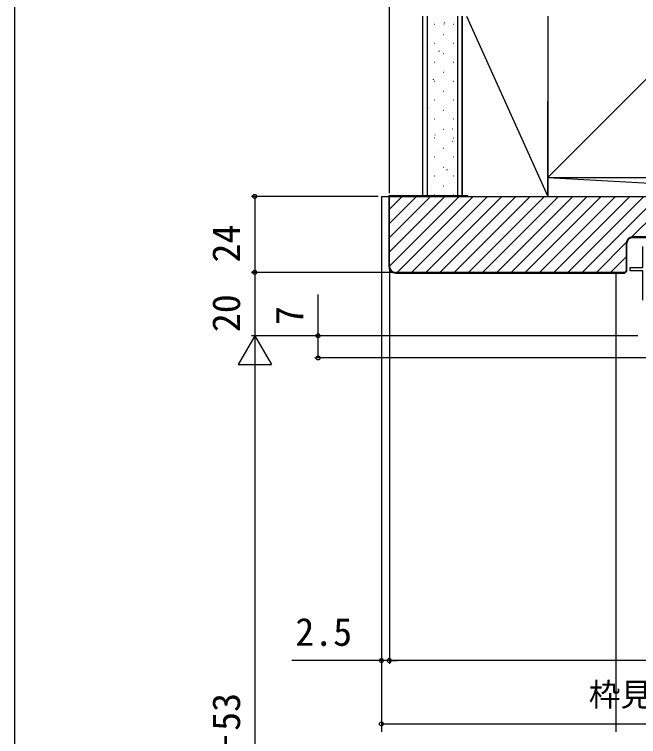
# Model space of a CAD drawing. Units: millimetres, scale not verified. Extents: x -525 to 525, y -783 to 779.
# Drawn here: x -525 to -327.9, y 277.2 to 505.1 of the extents above; entities that cross this region are included whole.
import ezdxf
from ezdxf.enums import TextEntityAlignment as Align

# ---------------------------------------------------------------- set-up
doc = ezdxf.new("R2010")
doc.units = ezdxf.units.MM
doc.header["$LTSCALE"] = 4
for name, color, linetype in [('0-3_YKK_11E', 7, 'Continuous'), ('0-4_YKK_12', 2, 'Continuous'), ('0-7_YKK_D', 6, 'Continuous'), ('0-8_YKK_ZWAK', 7, 'Continuous'), ('0-9_YSS_K', 3, 'Continuous'), ('0-A_YSS_KE', 3, 'Continuous')]:
    doc.layers.add(name, color=color, linetype=linetype)
doc.styles.add('ＭＳ ゴシック', font='')
doc.styles.get('ＭＳ ゴシック').set_extended_font_data('MS Gothic')

msp = doc.modelspace()

# ---------------------------------------------------------------- linework, layer by layer
at = {"layer": '0-3_YKK_11E'}
msp.add_lwpolyline([(-326.618, 414.91), (-326.618, 424.21), (-330.618, 424.21), (-330.618, 425.21), (-326.618, 425.21), (-326.618, 431.91)], dxfattribs=at)
at = {"layer": '0-4_YKK_12'}
for p, q in [((-409.118, 447.71), (-199.118, 447.71)), ((-409.118, 447.71), (-409.118, 278.712)), ((-335.118, 423.71), (-335.118, 278.712))]:
    msp.add_line(p, q, dxfattribs=at)
at = {"layer": '0-7_YKK_D'}
for p, q in [((-406.618, 448.71), (-406.618, 545.635)), ((-410.118, 447.71), (-450.118, 447.71)), ((-449.118, 447.71), (-449.118, 423.71)), ((-406.618, 424.71), (-406.618, 300.211)), ((-405.618, 423.71), (-450.118, 423.71)), ((-412.118, 423.71), (-450.118, 423.71)), ((-449.118, 423.71), (-449.118, 403.711)), ((-449.118, 403.711), (-454.368, 394.617)), ((-328.118, 403.711), (-450.118, 403.711)), ((-329.118, 403.711), (-450.118, 403.711)), ((-449.118, 403.711), (-443.868, 394.617)), ((-449.118, 403.711), (-449.118, 385.524)), ((-328.118, 403.711), (-430.118, 403.711)), ((-293.546, 396.711), (-430.118, 396.711)), ((-454.368, 394.617), (-443.868, 394.617)), ((-449.118, 393.211), (-449.118, 167.214)), ((-409.118, 320.211), (-409.118, 300.211)), ((-406.618, 320.211), (-406.618, 300.211)), ((-409.118, 301.211), (-437.445, 301.211)), ((-406.618, 301.211), (-409.118, 301.211)), ((-406.618, 301.211), (-404.068, 301.211)), ((-201.618, 301.211), (-406.618, 301.211)), ((-409.118, 300.211), (-409.118, 280.211)), ((-409.118, 281.211), (-199.118, 281.211))]:
    msp.add_line(p, q, dxfattribs=at)
msp.add_lwpolyline([(-429.118, 396.711), (-429.118, 403.711), (-429.118, 416.738)], dxfattribs=at)
for centre in [(-449.118, 447.71), (-449.118, 423.71), (-449.118, 423.71), (-429.118, 403.711), (-429.118, 396.711), (-409.118, 301.211), (-406.618, 301.211), (-406.618, 301.211), (-409.118, 281.211)]:
    msp.add_circle(centre, 0.637, dxfattribs=at)
at = {"layer": '0-8_YKK_ZWAK'}
msp.add_line((-525, 746.6), (-525, -783.4), dxfattribs=at)
at = {"layer": '0-9_YSS_K'}
for p, q in [((-396.118, 504.635), (-396.118, 447.71)), ((-394.618, 447.71), (-394.618, 504.635)), ((-385.118, 504.635), (-385.118, 447.71)), ((-383.618, 504.635), (-383.618, 447.71)), ((-383.618, 447.71), (-383.618, 504.635)), ((-382.234, 504.635), (-356.618, 447.71)), ((-356.618, 504.635), (-356.618, 447.71)), ((-356.618, 504.635), (-356.618, 477.71)), ((-305.693, 504.635), (-356.618, 453.71)), ((-392.408, 502.065), (-392.308, 502.065)), ((-389.385, 502.203), (-389.367, 502.21)), ((-389.233, 502.572), (-389.066, 502.683)), ((-386.328, 502.065), (-386.228, 502.065)), ((-394.611, 499.012), (-394.445, 499.123)), ((-389.558, 498.835), (-389.458, 498.835)), ((-388.093, 496.979), (-388.075, 496.986)), ((-393.674, 495.003), (-393.655, 495.01)), ((-392.408, 496.085), (-392.308, 496.085)), ((-386.328, 496.085), (-386.228, 496.085)), ((-391.002, 493.566), (-390.835, 493.676)), ((-389.558, 492.855), (-389.458, 492.855)), ((-392.408, 490.105), (-392.308, 490.105)), ((-386.896, 491.721), (-386.877, 491.728)), ((-386.328, 490.105), (-386.228, 490.105)), ((-392.382, 489.778), (-392.363, 489.785)), ((-389.558, 486.875), (-389.458, 486.875)), ((-392.771, 484.559), (-392.604, 484.67)), ((-392.408, 484.125), (-392.308, 484.125)), ((-391.184, 484.521), (-391.165, 484.527)), ((-386.328, 484.125), (-386.228, 484.125)), ((-389.558, 480.895), (-389.458, 480.895)), ((-389.232, 479.53), (-389.213, 479.537)), ((-392.408, 478.145), (-392.308, 478.145)), ((-386.328, 478.145), (-386.228, 478.145)), ((-356.618, 447.71), (-356.618, 477.71)), ((-394.539, 475.553), (-394.373, 475.663)), ((-389.558, 474.915), (-389.458, 474.915)), ((-387.94, 474.306), (-387.921, 474.312)), ((-393.521, 472.33), (-393.502, 472.336)), ((-392.408, 472.165), (-392.308, 472.165)), ((-386.328, 472.165), (-386.228, 472.165)), ((-389.558, 468.935), (-389.458, 468.935)), ((-386.742, 469.048), (-386.724, 469.055)), ((-392.408, 466.185), (-392.308, 466.185)), ((-392.229, 467.105), (-392.21, 467.112)), ((-386.703, 465.069), (-386.536, 465.179)), ((-386.328, 466.185), (-386.228, 466.185)), ((-389.558, 462.955), (-389.458, 462.955)), ((-391.031, 461.847), (-391.012, 461.854)), ((-392.408, 460.205), (-392.308, 460.205)), ((-386.328, 460.205), (-386.228, 460.205)), ((-389.558, 456.975), (-389.458, 456.975)), ((-389.079, 456.857), (-389.06, 456.863)), ((-388.472, 456.062), (-388.305, 456.173)), ((-392.408, 454.225), (-392.308, 454.225)), ((-386.328, 454.225), (-386.228, 454.225)), ((-356.618, 453.71), (-251.618, 453.71)), ((-356.618, 453.71), (-251.618, 447.71)), ((-387.787, 451.632), (-387.768, 451.639)), ((-393.367, 449.656), (-393.348, 449.663)), ((-389.558, 450.995), (-389.458, 450.995)), ((-406.618, 443.672), (-402.58, 447.71)), ((-406.618, 439.182), (-398.09, 447.71)), ((-406.618, 434.692), (-393.599, 447.71)), ((-406.618, 430.202), (-389.109, 447.71)), ((-406.618, 425.712), (-384.619, 447.71)), ((-404.129, 423.71), (-380.129, 447.71)), ((-399.639, 423.71), (-375.639, 447.71)), ((-395.149, 423.71), (-371.149, 447.71)), ((-392.408, 448.245), (-392.308, 448.245)), ((-390.659, 423.71), (-366.659, 447.71)), ((-386.328, 448.245), (-386.228, 448.245)), ((-386.169, 423.71), (-362.169, 447.71)), ((-383.618, 447.71), (-355.118, 447.71)), ((-381.678, 423.71), (-357.678, 447.71)), ((-377.188, 423.71), (-353.188, 447.71)), ((-372.698, 423.71), (-348.698, 447.71)), ((-368.208, 423.71), (-344.208, 447.71)), ((-363.718, 423.71), (-339.718, 447.71)), ((-359.228, 423.71), (-335.228, 447.71)), ((-356.618, 447.71), (-251.618, 447.71)), ((-354.738, 423.71), (-330.738, 447.71)), ((-350.248, 423.71), (-326.248, 447.71)), ((-345.757, 423.71), (-321.757, 447.71)), ((-330.085, 434.892), (-317.267, 447.71)), ((-341.267, 423.71), (-331.8, 433.178)), ((-336.777, 423.71), (-331.818, 428.67))]:
    msp.add_line(p, q, dxfattribs=at)
at = {"layer": '0-A_YSS_KE'}
msp.add_line((-406.618, 425.71), (-406.618, 447.71), dxfattribs=at)
for points in [[(-381.818, 447.71), (-381.818, 447.91), (-406.818, 447.91), (-406.818, 425.71)], [(-406.618, 447.71), (-201.618, 447.71), (-201.618, 425.71)], [(-218.418, 434.91), (-226.618, 434.91), (-226.618, 437.71), (-245.618, 437.71), (-245.618, 434.91), (-264.618, 434.91), (-264.618, 437.71), (-283.618, 437.71), (-283.618, 434.91), (-302.618, 434.91), (-302.618, 437.71), (-321.618, 437.71), (-321.618, 434.91), (-329.818, 434.91)], [(-329.818, 434.71), (-323.518, 434.71), (-323.518, 434.91)], [(-404.618, 423.51), (-332.235, 423.51), (-331.618, 424.128), (-331.618, 432.91)], [(-331.818, 432.91), (-331.818, 424.21), (-332.318, 423.71), (-404.618, 423.71)]]:
    msp.add_lwpolyline(points, dxfattribs=at)
for centre, radius, start, end in [((-329.818, 432.91), 2, 90.00001, 179.99999), ((-329.818, 432.91), 1.8, 90.00001, 179.99999), ((-404.618, 425.71), 2.2, 180.00001, 269.99999), ((-404.618, 425.71), 2, 180.00001, 269.99999)]:
    msp.add_arc(centre, radius, start, end, dxfattribs=at)

# ---------------------------------------------------------------- texts
at = {"layer": '0-7_YKK_D', "style": 'ＭＳ ゴシック'}
for s, p in [('24', (-451.118, 426.813)), ('20', (-451.118, 404.847)), ('7', (-431.118, 407.101)), ('DH＝H－53', (-451.118, 237.053))]:
    msp.add_text(s, height=8.798, rotation=90, dxfattribs=at).set_placement(p, align=Align.BOTTOM_LEFT)
for s, height, p in [('2.5', 8.798, (-436.331, 303.211)), ('枠見込【210】', 7.331, (-343.635, 284.574))]:
    msp.add_text(s, height=height, dxfattribs=at).set_placement(p, align=Align.BOTTOM_LEFT)

doc.saveas('drawing.dxf')
